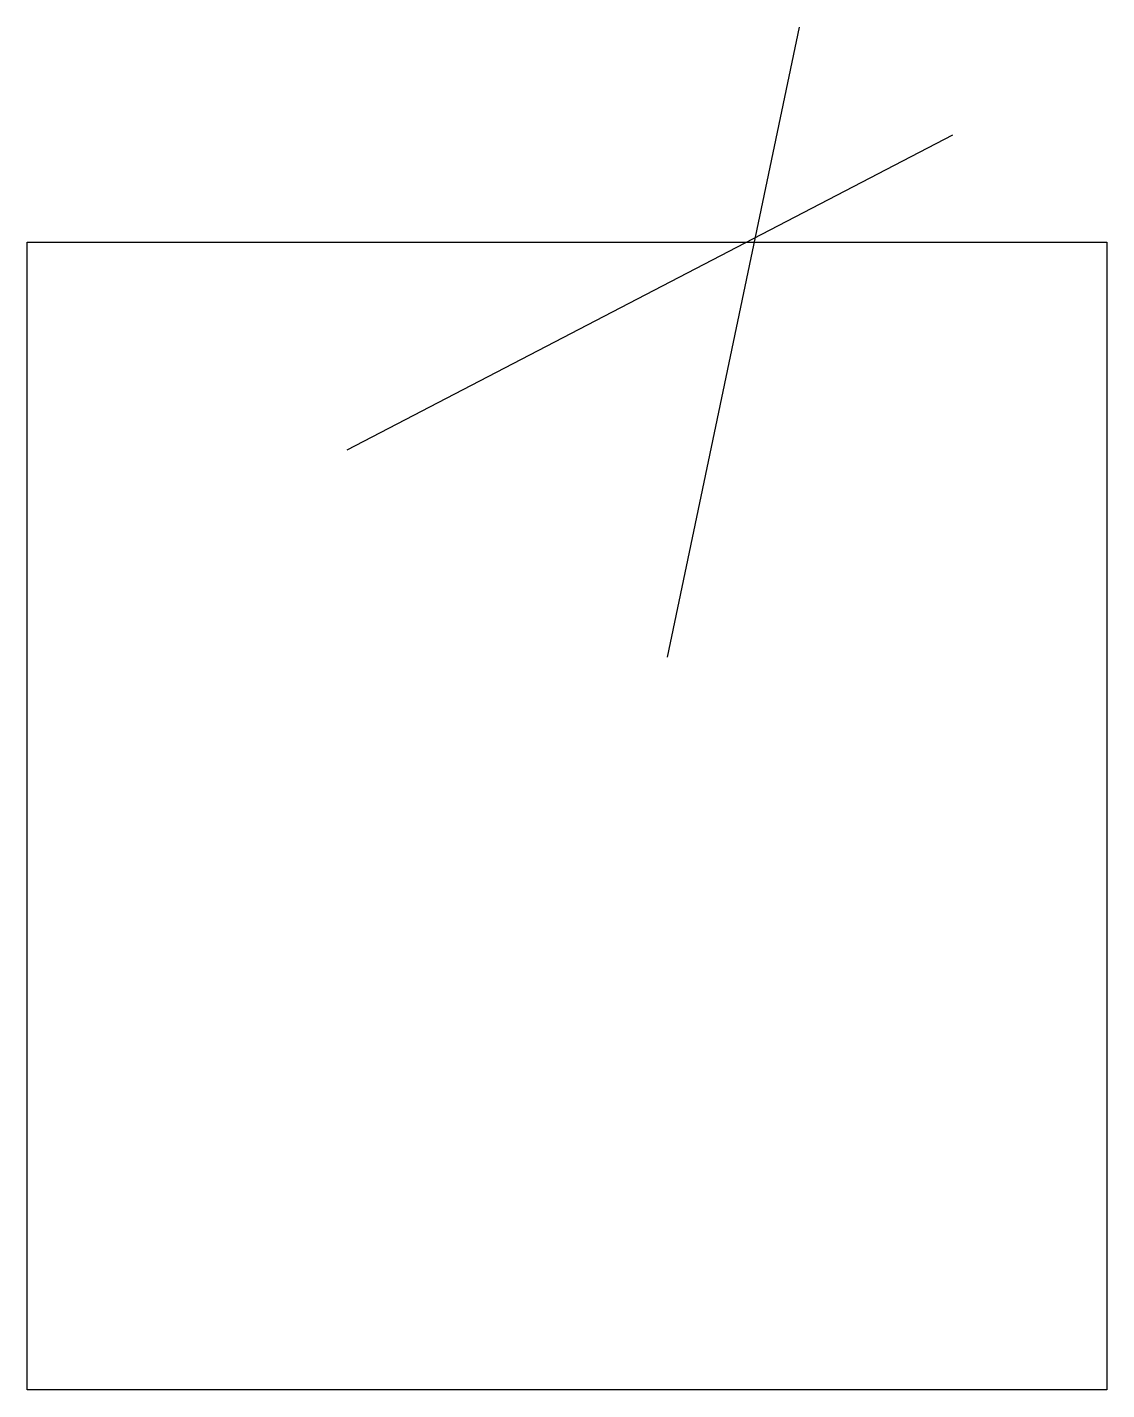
# Model space of a CAD drawing. Units: millimetres at full size, sheet at 1:100. Extents: x 2265 to 15796, y -12367 to 4714.
import ezdxf

# ---------------------------------------------------------------- set-up
doc = ezdxf.new("R2010")
doc.units = ezdxf.units.MM
doc.header["$LTSCALE"] = 100
doc.layers.add('0-0', color=7, linetype='Continuous')

msp = doc.modelspace()

# ---------------------------------------------------------------- linework, layer by layer
at = {"layer": '0-0'}
for p, q in [((11938.8, 4714.3), (10285.7, -3183.7)), ((6275.5, -581.6), (13867.3, 3367.3))]:
    msp.add_line(p, q, dxfattribs=at)
msp.add_lwpolyline([(2265.3, 2020.4), (15795.9, 2020.4), (15795.9, -12367.3), (2265.3, -12367.3)], close=True, dxfattribs=at)

doc.saveas('drawing.dxf')
